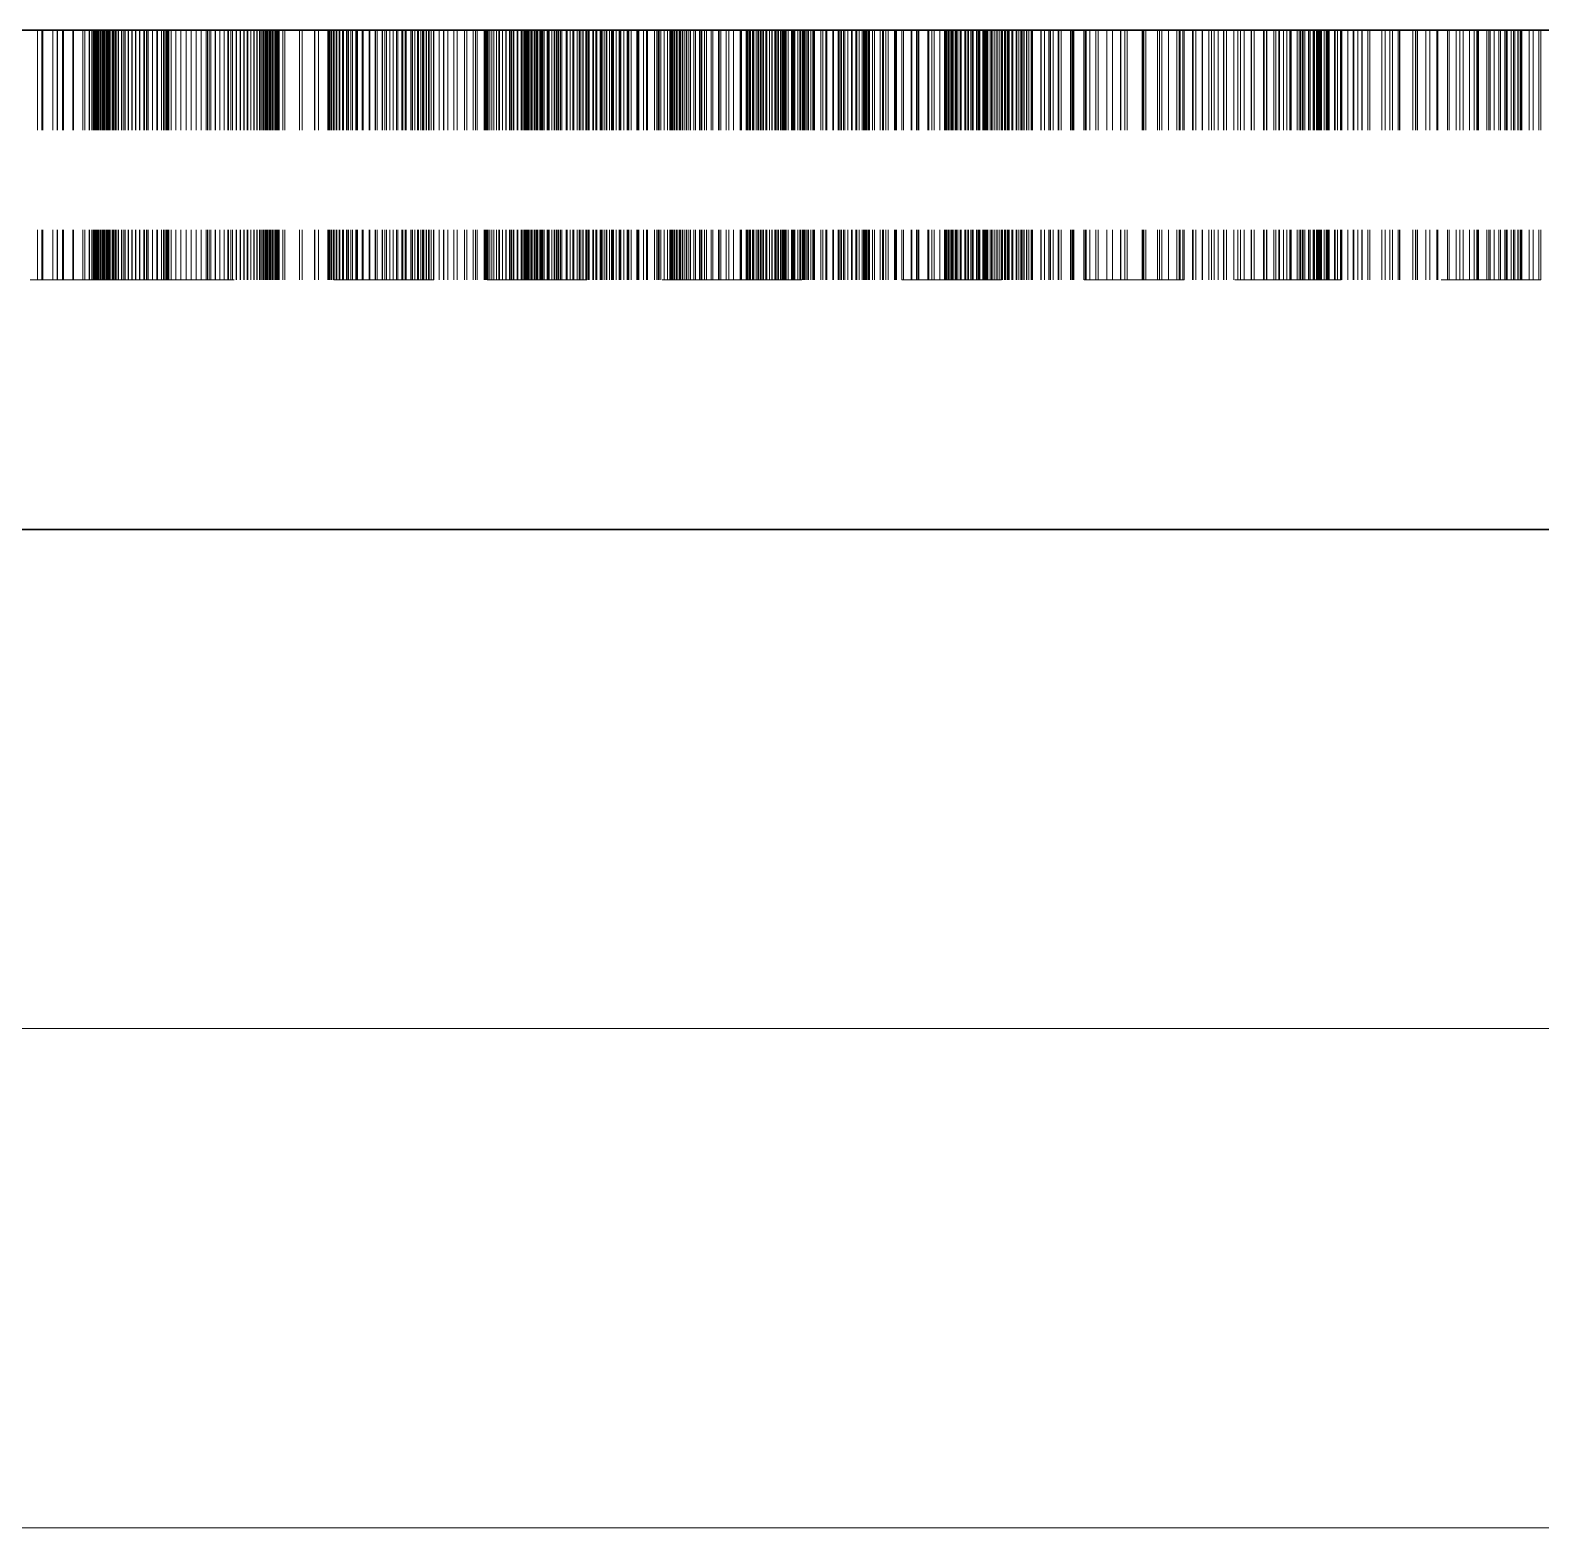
# Model space of a CAD drawing. Extents: x 23 to 587, y 4 to 413.
# Drawn here: x 112.778 to 114.291, y 247.85 to 249.35 of the extents above; entities that cross this region are included whole.
import ezdxf

# ---------------------------------------------------------------- set-up
doc = ezdxf.new("R2010")
doc.units = 0
doc.linetypes.add('DASHED', pattern=[15, 12, -3])
doc.layers.get('0').update_dxf_attribs({"lineweight": 13})

# ---------------------------------------------------------------- blocks, each defined once
blk = doc.blocks.new('BLOCK6915')
at = {"color": 7, "lineweight": 35}
for p, q in [((63, 70.5), (17, 70.5)), ((68, 69.5), (-68, 69.5)), ((63, 69.5), (17, 69.5))]:
    blk.add_line(p, q, dxfattribs=at)
at = {"color": 7, "linetype": 'DASHED', "lineweight": 13, "ltscale": 0.0125}
for p, q in [((46.2213, 70.5), (46.2213, 70)), ((46.2301, 70.5), (46.2301, 70)), ((46.2315, 70.5), (46.2315, 70)), ((46.2321, 70.5), (46.2321, 70)), ((46.2522, 70.5), (46.2522, 70)), ((46.2608, 70.5), (46.2608, 70)), ((46.2613, 70.5), (46.2613, 70)), ((46.2713, 70.5), (46.2713, 70)), ((46.2733, 70.5), (46.2733, 70)), ((46.292, 70.5), (46.292, 70)), ((46.2924, 70.5), (46.2924, 70)), ((46.2934, 70.5), (46.2934, 70)), ((46.3125, 70.5), (46.3125, 70)), ((46.3161, 70.5), (46.3161, 70)), ((46.3251, 70.5), (46.3251, 70)), ((46.3254, 70.5), (46.3254, 70)), ((46.3307, 70.5), (46.3307, 70)), ((46.3331, 70.5), (46.3331, 70)), ((46.3333, 70.5), (46.3333, 70)), ((46.3334, 70.5), (46.3334, 70)), ((46.3341, 70.5), (46.3341, 70)), ((46.3343, 70.5), (46.3343, 70)), ((46.3355, 70.5), (46.3355, 70)), ((46.3357, 70.5), (46.3357, 70)), ((46.3373, 70.5), (46.3373, 70)), ((46.3378, 70.5), (46.3378, 70)), ((46.3397, 70.5), (46.3397, 70)), ((46.3405, 70.5), (46.3405, 70)), ((46.3426, 70.5), (46.3426, 70)), ((46.3438, 70.5), (46.3438, 70)), ((46.3461, 70.5), (46.3461, 70)), ((46.3476, 70.5), (46.3476, 70)), ((46.3478, 70.5), (46.3478, 70)), ((46.3501, 70.5), (46.3501, 70)), ((46.3521, 70.5), (46.3521, 70)), ((46.3546, 70.5), (46.3546, 70)), ((46.3556, 70.5), (46.3556, 70)), ((46.3571, 70.5), (46.3571, 70)), ((46.3597, 70.5), (46.3597, 70)), ((46.3602, 70.5), (46.3602, 70)), ((46.3603, 70.5), (46.3603, 70)), ((46.3627, 70.5), (46.3627, 70)), ((46.3639, 70.5), (46.3639, 70)), ((46.3651, 70.5), (46.3651, 70)), ((46.3674, 70.5), (46.3674, 70)), ((46.3709, 70.5), (46.3709, 70)), ((46.3716, 70.5), (46.3716, 70)), ((46.3725, 70.5), (46.3725, 70)), ((46.3742, 70.5), (46.3742, 70)), ((46.3769, 70.5), (46.3769, 70)), ((46.3779, 70.5), (46.3779, 70)), ((46.3791, 70.5), (46.3791, 70)), ((46.3832, 70.5), (46.3832, 70)), ((46.3837, 70.5), (46.3837, 70)), ((46.3897, 70.5), (46.3897, 70)), ((46.3898, 70.5), (46.3898, 70)), ((46.3899, 70.5), (46.3899, 70)), ((46.3932, 70.5), (46.3932, 70)), ((46.3964, 70.5), (46.3964, 70)), ((46.3966, 70.5), (46.3966, 70)), ((46.3971, 70.5), (46.3971, 70)), ((46.3972, 70.5), (46.3972, 70)), ((46.4033, 70.5), (46.4033, 70)), ((46.4037, 70.5), (46.4037, 70)), ((46.4105, 70.5), (46.4105, 70)), ((46.4106, 70.5), (46.4106, 70)), ((46.4111, 70.5), (46.4111, 70)), ((46.4182, 70.5), (46.4182, 70)), ((46.4187, 70.5), (46.4187, 70)), ((46.4188, 70.5), (46.4188, 70)), ((46.4261, 70.5), (46.4261, 70)), ((46.4262, 70.5), (46.4262, 70)), ((46.4267, 70.5), (46.4267, 70)), ((46.4345, 70.5), (46.4345, 70)), ((46.4349, 70.5), (46.4349, 70)), ((46.4359, 70.5), (46.4359, 70)), ((46.436, 70.5), (46.436, 70)), ((46.4398, 70.5), (46.4398, 70)), ((46.4425, 70.5), (46.4425, 70)), ((46.443, 70.5), (46.443, 70)), ((46.4433, 70.5), (46.4433, 70)), ((46.4517, 70.5), (46.4517, 70)), ((46.4518, 70.5), (46.4518, 70)), ((46.452, 70.5), (46.452, 70)), ((46.4607, 70.5), (46.4607, 70)), ((46.4609, 70.5), (46.4609, 70)), ((46.4609, 70.5), (46.4609, 70)), ((46.4617, 70.5), (46.4617, 70)), ((46.4699, 70.5), (46.4699, 70)), ((46.47, 70.5), (46.47, 70)), ((46.47, 70.5), (46.47, 70)), ((46.4741, 70.5), (46.4741, 70)), ((46.4764, 70.5), (46.4764, 70)), ((46.4767, 70.5), (46.4767, 70)), ((46.4767, 70.5), (46.4767, 70)), ((46.4793, 70.5), (46.4793, 70)), ((46.4794, 70.5), (46.4794, 70)), ((46.4809, 70.5), (46.4809, 70)), ((46.482, 70.5), (46.482, 70)), ((46.4837, 70.5), (46.4837, 70)), ((46.4846, 70.5), (46.4846, 70)), ((46.489, 70.5), (46.489, 70)), ((46.489, 70.5), (46.489, 70)), ((46.4989, 70.5), (46.4989, 70)), ((46.4989, 70.5), (46.4989, 70)), ((46.509, 70.5), (46.509, 70)), ((46.509, 70.5), (46.509, 70)), ((46.5193, 70.5), (46.5193, 70)), ((46.5193, 70.5), (46.5193, 70)), ((46.5193, 70.5), (46.5193, 70)), ((46.5193, 70.5), (46.5193, 70)), ((46.5296, 70.5), (46.5296, 70)), ((46.5296, 70.5), (46.5296, 70)), ((46.5397, 70.5), (46.5397, 70)), ((46.5397, 70.5), (46.5397, 70)), ((46.5495, 70.5), (46.5495, 70)), ((46.5496, 70.5), (46.5496, 70)), ((46.5592, 70.5), (46.5592, 70)), ((46.5592, 70.5), (46.5592, 70)), ((46.5619, 70.5), (46.5619, 70)), ((46.5622, 70.5), (46.5622, 70)), ((46.5652, 70.5), (46.5652, 70)), ((46.5685, 70.5), (46.5685, 70)), ((46.5687, 70.5), (46.5687, 70)), ((46.5777, 70.5), (46.5777, 70)), ((46.5779, 70.5), (46.5779, 70)), ((46.5866, 70.5), (46.5866, 70)), ((46.5868, 70.5), (46.5868, 70)), ((46.5953, 70.5), (46.5953, 70)), ((46.5956, 70.5), (46.5956, 70)), ((46.6026, 70.5), (46.6026, 70)), ((46.6035, 70.5), (46.6035, 70)), ((46.6037, 70.5), (46.6037, 70)), ((46.6041, 70.5), (46.6041, 70)), ((46.6088, 70.5), (46.6088, 70)), ((46.6119, 70.5), (46.6119, 70)), ((46.6124, 70.5), (46.6124, 70)), ((46.6198, 70.5), (46.6198, 70)), ((46.6204, 70.5), (46.6204, 70)), ((46.6275, 70.5), (46.6275, 70)), ((46.628, 70.5), (46.628, 70)), ((46.6349, 70.5), (46.6349, 70)), ((46.6353, 70.5), (46.6353, 70)), ((46.6414, 70.5), (46.6414, 70)), ((46.642, 70.5), (46.642, 70)), ((46.6422, 70.5), (46.6422, 70)), ((46.643, 70.5), (46.643, 70)), ((46.6487, 70.5), (46.6487, 70)), ((46.6489, 70.5), (46.6489, 70)), ((46.6549, 70.5), (46.6549, 70)), ((46.6554, 70.5), (46.6554, 70)), ((46.6607, 70.5), (46.6607, 70)), ((46.6617, 70.5), (46.6617, 70)), ((46.6661, 70.5), (46.6661, 70)), ((46.6677, 70.5), (46.6677, 70)), ((46.6712, 70.5), (46.6712, 70)), ((46.6734, 70.5), (46.6734, 70)), ((46.6758, 70.5), (46.6758, 70)), ((46.6783, 70.5), (46.6783, 70)), ((46.6789, 70.5), (46.6789, 70)), ((46.6809, 70.5), (46.6809, 70)), ((46.6815, 70.5), (46.6815, 70)), ((46.684, 70.5), (46.684, 70)), ((46.6865, 70.5), (46.6865, 70)), ((46.6885, 70.5), (46.6885, 70)), ((46.691, 70.5), (46.691, 70)), ((46.6925, 70.5), (46.6925, 70)), ((46.6948, 70.5), (46.6948, 70)), ((46.6959, 70.5), (46.6959, 70)), ((46.6981, 70.5), (46.6981, 70)), ((46.6989, 70.5), (46.6989, 70)), ((46.7, 70.5), (46.7, 70)), ((46.7008, 70.5), (46.7008, 70)), ((46.7013, 70.5), (46.7013, 70)), ((46.7028, 70.5), (46.7028, 70)), ((46.7031, 70.5), (46.7031, 70)), ((46.7043, 70.5), (46.7043, 70)), ((46.7044, 70.5), (46.7044, 70)), ((46.7052, 70.5), (46.7052, 70)), ((46.7052, 70.5), (46.7052, 70)), ((46.7055, 70.5), (46.7055, 70)), ((46.7132, 70.5), (46.7132, 70)), ((46.717, 70.5), (46.717, 70)), ((46.7462, 70.5), (46.7462, 70)), ((46.7515, 70.5), (46.7515, 70)), ((46.7767, 70.5), (46.7767, 70)), ((46.7773, 70.5), (46.7773, 70)), ((46.7842, 70.5), (46.7842, 70)), ((46.8033, 70.5), (46.8033, 70)), ((46.8038, 70.5), (46.8038, 70)), ((46.8038, 70.5), (46.8038, 70)), ((46.8052, 70.5), (46.8052, 70)), ((46.8053, 70.5), (46.8053, 70)), ((46.8064, 70.5), (46.8064, 70)), ((46.8075, 70.5), (46.8075, 70)), ((46.8078, 70.5), (46.8078, 70)), ((46.8107, 70.5), (46.8107, 70)), ((46.8112, 70.5), (46.8112, 70)), ((46.8149, 70.5), (46.8149, 70)), ((46.8153, 70.5), (46.8153, 70)), ((46.8156, 70.5), (46.8156, 70)), ((46.8199, 70.5), (46.8199, 70)), ((46.821, 70.5), (46.821, 70)), ((46.8259, 70.5), (46.8259, 70)), ((46.8274, 70.5), (46.8274, 70)), ((46.8328, 70.5), (46.8328, 70)), ((46.8337, 70.5), (46.8337, 70)), ((46.8348, 70.5), (46.8348, 70)), ((46.8406, 70.5), (46.8406, 70)), ((46.8431, 70.5), (46.8431, 70)), ((46.8446, 70.5), (46.8446, 70)), ((46.8494, 70.5), (46.8494, 70)), ((46.8525, 70.5), (46.8525, 70)), ((46.859, 70.5), (46.859, 70)), ((46.8611, 70.5), (46.8611, 70)), ((46.8627, 70.5), (46.8627, 70)), ((46.8723, 70.5), (46.8723, 70)), ((46.8738, 70.5), (46.8738, 70)), ((46.8739, 70.5), (46.8739, 70)), ((46.886, 70.5), (46.886, 70)), ((46.887, 70.5), (46.887, 70)), ((46.8875, 70.5), (46.8875, 70)), ((46.8978, 70.5), (46.8978, 70)), ((46.8989, 70.5), (46.8989, 70)), ((46.9021, 70.5), (46.9021, 70)), ((46.912, 70.5), (46.912, 70)), ((46.9128, 70.5), (46.9128, 70)), ((46.9177, 70.5), (46.9177, 70)), ((46.9205, 70.5), (46.9205, 70)), ((46.9276, 70.5), (46.9276, 70)), ((46.9341, 70.5), (46.9341, 70)), ((46.9342, 70.5), (46.9342, 70)), ((46.9407, 70.5), (46.9407, 70)), ((46.9433, 70.5), (46.9433, 70)), ((46.9517, 70.5), (46.9517, 70)), ((46.9533, 70.5), (46.9533, 70)), ((46.9581, 70.5), (46.9581, 70)), ((46.9599, 70.5), (46.9599, 70)), ((46.9695, 70.5), (46.9695, 70)), ((46.9702, 70.5), (46.9702, 70)), ((46.9728, 70.5), (46.9728, 70)), ((46.9773, 70.5), (46.9773, 70)), ((46.9828, 70.5), (46.9828, 70)), ((46.9849, 70.5), (46.9849, 70)), ((46.9896, 70.5), (46.9896, 70)), ((46.9931, 70.5), (46.9931, 70)), ((46.9943, 70.5), (46.9943, 70)), ((46.9957, 70.5), (46.9957, 70)), ((47.0004, 70.5), (47.0004, 70)), ((47.001, 70.5), (47.001, 70)), ((47.0049, 70.5), (47.0049, 70)), ((47.005, 70.5), (47.005, 70)), ((47.0063, 70.5), (47.0063, 70)), ((47.01, 70.5), (47.01, 70)), ((47.0149, 70.5), (47.0149, 70)), ((47.0153, 70.5), (47.0153, 70)), ((47.0263, 70.5), (47.0263, 70)), ((47.0349, 70.5), (47.0349, 70)), ((47.0359, 70.5), (47.0359, 70)), ((47.0438, 70.5), (47.0438, 70)), ((47.0556, 70.5), (47.0556, 70)), ((47.0623, 70.5), (47.0623, 70)), ((47.0771, 70.5), (47.0771, 70)), ((47.0819, 70.5), (47.0819, 70)), ((47.0944, 70.5), (47.0944, 70)), ((47.0993, 70.5), (47.0993, 70)), ((47.1026, 70.5), (47.1026, 70)), ((47.1164, 70.5), (47.1164, 70)), ((47.1167, 70.5), (47.1167, 70)), ((47.1167, 70.5), (47.1167, 70)), ((47.1177, 70.5), (47.1177, 70)), ((47.1177, 70.5), (47.1177, 70)), ((47.1192, 70.5), (47.1192, 70)), ((47.1192, 70.5), (47.1192, 70)), ((47.1214, 70.5), (47.1214, 70)), ((47.1214, 70.5), (47.1214, 70)), ((47.1223, 70.5), (47.1223, 70)), ((47.1241, 70.5), (47.1241, 70)), ((47.1241, 70.5), (47.1241, 70)), ((47.1245, 70.5), (47.1245, 70)), ((47.1275, 70.5), (47.1275, 70)), ((47.1275, 70.5), (47.1275, 70)), ((47.1315, 70.5), (47.1315, 70)), ((47.1315, 70.5), (47.1315, 70)), ((47.1361, 70.5), (47.1361, 70)), ((47.1361, 70.5), (47.1361, 70)), ((47.1413, 70.5), (47.1413, 70)), ((47.1413, 70.5), (47.1413, 70)), ((47.146, 70.5), (47.146, 70)), ((47.1471, 70.5), (47.1471, 70)), ((47.1471, 70.5), (47.1471, 70)), ((47.1474, 70.5), (47.1474, 70)), ((47.1535, 70.5), (47.1535, 70)), ((47.1535, 70.5), (47.1535, 70)), ((47.1601, 70.5), (47.1601, 70)), ((47.1604, 70.5), (47.1604, 70)), ((47.1672, 70.5), (47.1672, 70)), ((47.1678, 70.5), (47.1678, 70)), ((47.1705, 70.5), (47.1705, 70)), ((47.1714, 70.5), (47.1714, 70)), ((47.1746, 70.5), (47.1746, 70)), ((47.1756, 70.5), (47.1756, 70)), ((47.1823, 70.5), (47.1823, 70)), ((47.184, 70.5), (47.184, 70)), ((47.1904, 70.5), (47.1904, 70)), ((47.1928, 70.5), (47.1928, 70)), ((47.1958, 70.5), (47.1958, 70)), ((47.1966, 70.5), (47.1966, 70)), ((47.1989, 70.5), (47.1989, 70)), ((47.1997, 70.5), (47.1997, 70)), ((47.1997, 70.5), (47.1997, 70)), ((47.2001, 70.5), (47.2001, 70)), ((47.201, 70.5), (47.201, 70)), ((47.2012, 70.5), (47.2012, 70)), ((47.2021, 70.5), (47.2021, 70)), ((47.203, 70.5), (47.203, 70)), ((47.2048, 70.5), (47.2048, 70)), ((47.2055, 70.5), (47.2055, 70)), ((47.2077, 70.5), (47.2077, 70)), ((47.2088, 70.5), (47.2088, 70)), ((47.2111, 70.5), (47.2111, 70)), ((47.212, 70.5), (47.212, 70)), ((47.2128, 70.5), (47.2128, 70)), ((47.2169, 70.5), (47.2169, 70)), ((47.2175, 70.5), (47.2175, 70)), ((47.22, 70.5), (47.22, 70)), ((47.2218, 70.5), (47.2218, 70)), ((47.2223, 70.5), (47.2223, 70)), ((47.2229, 70.5), (47.2229, 70)), ((47.223, 70.5), (47.223, 70)), ((47.2264, 70.5), (47.2264, 70)), ((47.2291, 70.5), (47.2291, 70)), ((47.2314, 70.5), (47.2314, 70)), ((47.2331, 70.5), (47.2331, 70)), ((47.236, 70.5), (47.236, 70)), ((47.2364, 70.5), (47.2364, 70)), ((47.2424, 70.5), (47.2424, 70)), ((47.2436, 70.5), (47.2436, 70)), ((47.2437, 70.5), (47.2437, 70)), ((47.2444, 70.5), (47.2444, 70)), ((47.2454, 70.5), (47.2454, 70)), ((47.2469, 70.5), (47.2469, 70)), ((47.2523, 70.5), (47.2523, 70)), ((47.2564, 70.5), (47.2564, 70)), ((47.2579, 70.5), (47.2579, 70)), ((47.2617, 70.5), (47.2617, 70)), ((47.2619, 70.5), (47.2619, 70)), ((47.2647, 70.5), (47.2647, 70)), ((47.2657, 70.5), (47.2657, 70)), ((47.2689, 70.5), (47.2689, 70)), ((47.2693, 70.5), (47.2693, 70)), ((47.2719, 70.5), (47.2719, 70)), ((47.2809, 70.5), (47.2809, 70)), ((47.2813, 70.5), (47.2813, 70)), ((47.282, 70.5), (47.282, 70)), ((47.283, 70.5), (47.283, 70)), ((47.2888, 70.5), (47.2888, 70)), ((47.2891, 70.5), (47.2891, 70)), ((47.2938, 70.5), (47.2938, 70)), ((47.2949, 70.5), (47.2949, 70)), ((47.2958, 70.5), (47.2958, 70)), ((47.3025, 70.5), (47.3025, 70)), ((47.3068, 70.5), (47.3068, 70)), ((47.3077, 70.5), (47.3077, 70)), ((47.3101, 70.5), (47.3101, 70)), ((47.3139, 70.5), (47.3139, 70)), ((47.3147, 70.5), (47.3147, 70)), ((47.3202, 70.5), (47.3202, 70)), ((47.3213, 70.5), (47.3213, 70)), ((47.3223, 70.5), (47.3223, 70)), ((47.325, 70.5), (47.325, 70)), ((47.3266, 70.5), (47.3266, 70)), ((47.3342, 70.5), (47.3342, 70)), ((47.3358, 70.5), (47.3358, 70)), ((47.34, 70.5), (47.34, 70)), ((47.3405, 70.5), (47.3405, 70)), ((47.3423, 70.5), (47.3423, 70)), ((47.3487, 70.5), (47.3487, 70)), ((47.3511, 70.5), (47.3511, 70)), ((47.3529, 70.5), (47.3529, 70)), ((47.3566, 70.5), (47.3566, 70)), ((47.3607, 70.5), (47.3607, 70)), ((47.3624, 70.5), (47.3624, 70)), ((47.3675, 70.5), (47.3675, 70)), ((47.3718, 70.5), (47.3718, 70)), ((47.3733, 70.5), (47.3733, 70)), ((47.374, 70.5), (47.374, 70)), ((47.3754, 70.5), (47.3754, 70)), ((47.3812, 70.5), (47.3812, 70)), ((47.3872, 70.5), (47.3872, 70)), ((47.3888, 70.5), (47.3888, 70)), ((47.39, 70.5), (47.39, 70)), ((47.3963, 70.5), (47.3963, 70)), ((47.403, 70.5), (47.403, 70)), ((47.4035, 70.5), (47.4035, 70)), ((47.405, 70.5), (47.405, 70)), ((47.4063, 70.5), (47.4063, 70)), ((47.4113, 70.5), (47.4113, 70)), ((47.4223, 70.5), (47.4223, 70)), ((47.4226, 70.5), (47.4226, 70)), ((47.4243, 70.5), (47.4243, 70)), ((47.4265, 70.5), (47.4265, 70)), ((47.436, 70.5), (47.436, 70)), ((47.4417, 70.5), (47.4417, 70)), ((47.4433, 70.5), (47.4433, 70)), ((47.4435, 70.5), (47.4435, 70)), ((47.444, 70.5), (47.444, 70)), ((47.458, 70.5), (47.458, 70)), ((47.4621, 70.5), (47.4621, 70)), ((47.4653, 70.5), (47.4653, 70)), ((47.4671, 70.5), (47.4671, 70)), ((47.4707, 70.5), (47.4707, 70)), ((47.4773, 70.5), (47.4773, 70)), ((47.4839, 70.5), (47.4839, 70)), ((47.4883, 70.5), (47.4883, 70)), ((47.4883, 70.5), (47.4883, 70)), ((47.4888, 70.5), (47.4888, 70)), ((47.4888, 70.5), (47.4888, 70)), ((47.4903, 70.5), (47.4903, 70)), ((47.4906, 70.5), (47.4906, 70)), ((47.4909, 70.5), (47.4909, 70)), ((47.4929, 70.5), (47.4929, 70)), ((47.4932, 70.5), (47.4932, 70)), ((47.4936, 70.5), (47.4936, 70)), ((47.4965, 70.5), (47.4965, 70)), ((47.4978, 70.5), (47.4978, 70)), ((47.5012, 70.5), (47.5012, 70)), ((47.5031, 70.5), (47.5031, 70)), ((47.5069, 70.5), (47.5069, 70)), ((47.5072, 70.5), (47.5072, 70)), ((47.5093, 70.5), (47.5093, 70)), ((47.5096, 70.5), (47.5096, 70)), ((47.5131, 70.5), (47.5131, 70)), ((47.5136, 70.5), (47.5136, 70)), ((47.5173, 70.5), (47.5173, 70)), ((47.5213, 70.5), (47.5213, 70)), ((47.5217, 70.5), (47.5217, 70)), ((47.5228, 70.5), (47.5228, 70)), ((47.5262, 70.5), (47.5262, 70)), ((47.5301, 70.5), (47.5301, 70)), ((47.5363, 70.5), (47.5363, 70)), ((47.5399, 70.5), (47.5399, 70)), ((47.5476, 70.5), (47.5476, 70)), ((47.5507, 70.5), (47.5507, 70)), ((47.5508, 70.5), (47.5508, 70)), ((47.5527, 70.5), (47.5527, 70)), ((47.5579, 70.5), (47.5579, 70)), ((47.5622, 70.5), (47.5622, 70)), ((47.5712, 70.5), (47.5712, 70)), ((47.5745, 70.5), (47.5745, 70)), ((47.5861, 70.5), (47.5861, 70)), ((47.5875, 70.5), (47.5875, 70)), ((47.5876, 70.5), (47.5876, 70)), ((47.5905, 70.5), (47.5905, 70)), ((47.6014, 70.5), (47.6014, 70)), ((47.6069, 70.5), (47.6069, 70)), ((47.6161, 70.5), (47.6161, 70)), ((47.6292, 70.5), (47.6292, 70)), ((47.6316, 70.5), (47.6316, 70)), ((47.632, 70.5), (47.632, 70)), ((47.6416, 70.5), (47.6416, 70)), ((47.6424, 70.5), (47.6424, 70)), ((47.6426, 70.5), (47.6426, 70)), ((47.6448, 70.5), (47.6448, 70)), ((47.6455, 70.5), (47.6455, 70)), ((47.6478, 70.5), (47.6478, 70)), ((47.6488, 70.5), (47.6488, 70)), ((47.6502, 70.5), (47.6502, 70)), ((47.6544, 70.5), (47.6544, 70)), ((47.6545, 70.5), (47.6545, 70)), ((47.6569, 70.5), (47.6569, 70)), ((47.6616, 70.5), (47.6616, 70)), ((47.6648, 70.5), (47.6648, 70)), ((47.6655, 70.5), (47.6655, 70)), ((47.6668, 70.5), (47.6668, 70)), ((47.6704, 70.5), (47.6704, 70)), ((47.6729, 70.5), (47.6729, 70)), ((47.6755, 70.5), (47.6755, 70)), ((47.676, 70.5), (47.676, 70)), ((47.6807, 70.5), (47.6807, 70)), ((47.681, 70.5), (47.681, 70)), ((47.6827, 70.5), (47.6827, 70)), ((47.6829, 70.5), (47.6829, 70)), ((47.6884, 70.5), (47.6884, 70)), ((47.6927, 70.5), (47.6927, 70)), ((47.6933, 70.5), (47.6933, 70)), ((47.6989, 70.5), (47.6989, 70)), ((47.7003, 70.5), (47.7003, 70)), ((47.7027, 70.5), (47.7027, 70)), ((47.7028, 70.5), (47.7028, 70)), ((47.7036, 70.5), (47.7036, 70)), ((47.7063, 70.5), (47.7063, 70)), ((47.71, 70.5), (47.71, 70)), ((47.7118, 70.5), (47.7118, 70)), ((47.7143, 70.5), (47.7143, 70)), ((47.7153, 70.5), (47.7153, 70)), ((47.7172, 70.5), (47.7172, 70)), ((47.7189, 70.5), (47.7189, 70)), ((47.719, 70.5), (47.719, 70)), ((47.7209, 70.5), (47.7209, 70)), ((47.7214, 70.5), (47.7214, 70)), ((47.7258, 70.5), (47.7258, 70)), ((47.7324, 70.5), (47.7324, 70)), ((47.7334, 70.5), (47.7334, 70)), ((47.7355, 70.5), (47.7355, 70)), ((47.7371, 70.5), (47.7371, 70)), ((47.738, 70.5), (47.738, 70)), ((47.7387, 70.5), (47.7387, 70)), ((47.7447, 70.5), (47.7447, 70)), ((47.7488, 70.5), (47.7488, 70)), ((47.7504, 70.5), (47.7504, 70)), ((47.7537, 70.5), (47.7537, 70)), ((47.7538, 70.5), (47.7538, 70)), ((47.7558, 70.5), (47.7558, 70)), ((47.7559, 70.5), (47.7559, 70)), ((47.757, 70.5), (47.757, 70)), ((47.758, 70.5), (47.758, 70)), ((47.7611, 70.5), (47.7611, 70)), ((47.7635, 70.5), (47.7635, 70)), ((47.766, 70.5), (47.766, 70)), ((47.7707, 70.5), (47.7707, 70)), ((47.7749, 70.5), (47.7749, 70)), ((47.7755, 70.5), (47.7755, 70)), ((47.7775, 70.5), (47.7775, 70)), ((47.7785, 70.5), (47.7785, 70)), ((47.7907, 70.5), (47.7907, 70)), ((47.791, 70.5), (47.791, 70)), ((47.7951, 70.5), (47.7951, 70)), ((47.8009, 70.5), (47.8009, 70)), ((47.8016, 70.5), (47.8016, 70)), ((47.8031, 70.5), (47.8031, 70)), ((47.8149, 70.5), (47.8149, 70)), ((47.8166, 70.5), (47.8166, 70)), ((47.8259, 70.5), (47.8259, 70)), ((47.8262, 70.5), (47.8262, 70)), ((47.8268, 70.5), (47.8268, 70)), ((47.8299, 70.5), (47.8299, 70)), ((47.8327, 70.5), (47.8327, 70)), ((47.8361, 70.5), (47.8361, 70)), ((47.8393, 70.5), (47.8393, 70)), ((47.8454, 70.5), (47.8454, 70)), ((47.8524, 70.5), (47.8524, 70)), ((47.8538, 70.5), (47.8538, 70)), ((47.8612, 70.5), (47.8612, 70)), ((47.8613, 70.5), (47.8613, 70)), ((47.8625, 70.5), (47.8625, 70)), ((47.8633, 70.5), (47.8633, 70)), ((47.8679, 70.5), (47.8679, 70)), ((47.8735, 70.5), (47.8735, 70)), ((47.8762, 70.5), (47.8762, 70)), ((47.8783, 70.5), (47.8783, 70)), ((47.8802, 70.5), (47.8802, 70)), ((47.8822, 70.5), (47.8822, 70)), ((47.8852, 70.5), (47.8852, 70)), ((47.8873, 70.5), (47.8873, 70)), ((47.8884, 70.5), (47.8884, 70)), ((47.8943, 70.5), (47.8943, 70)), ((47.8988, 70.5), (47.8988, 70)), ((47.9096, 70.5), (47.9096, 70)), ((47.9148, 70.5), (47.9148, 70)), ((47.9165, 70.5), (47.9165, 70)), ((47.9212, 70.5), (47.9212, 70)), ((47.926, 70.5), (47.926, 70)), ((47.9387, 70.5), (47.9387, 70)), ((47.9406, 70.5), (47.9406, 70)), ((47.9425, 70.5), (47.9425, 70)), ((47.9536, 70.5), (47.9536, 70)), ((47.9564, 70.5), (47.9564, 70)), ((47.9722, 70.5), (47.9722, 70)), ((47.9731, 70.5), (47.9731, 70)), ((47.9824, 70.5), (47.9824, 70)), ((47.9855, 70.5), (47.9855, 70)), ((47.9876, 70.5), (47.9876, 70)), ((48.0051, 70.5), (48.0051, 70)), ((48.0073, 70.5), (48.0073, 70)), ((48.0132, 70.5), (48.0132, 70)), ((48.0183, 70.5), (48.0183, 70)), ((48.0297, 70.5), (48.0297, 70)), ((48.0391, 70.5), (48.0391, 70)), ((48.041, 70.5), (48.041, 70)), ((48.043, 70.5), (48.043, 70)), ((48.0455, 70.5), (48.0455, 70)), ((48.0459, 70.5), (48.0459, 70)), ((48.0459, 70.5), (48.0459, 70)), ((48.0464, 70.5), (48.0464, 70)), ((48.0471, 70.5), (48.0471, 70)), ((48.0492, 70.5), (48.0492, 70)), ((48.0494, 70.5), (48.0494, 70)), ((48.0521, 70.5), (48.0521, 70)), ((48.0544, 70.5), (48.0544, 70)), ((48.0559, 70.5), (48.0559, 70)), ((48.0604, 70.5), (48.0604, 70)), ((48.0608, 70.5), (48.0608, 70)), ((48.0613, 70.5), (48.0613, 70)), ((48.0628, 70.5), (48.0628, 70)), ((48.0658, 70.5), (48.0658, 70)), ((48.0702, 70.5), (48.0702, 70)), ((48.0702, 70.5), (48.0702, 70)), ((48.0721, 70.5), (48.0721, 70)), ((48.0792, 70.5), (48.0792, 70)), ((48.08, 70.5), (48.08, 70)), ((48.0805, 70.5), (48.0805, 70)), ((48.0808, 70.5), (48.0808, 70)), ((48.0811, 70.5), (48.0811, 70)), ((48.0843, 70.5), (48.0843, 70)), ((48.0871, 70.5), (48.0871, 70)), ((48.0914, 70.5), (48.0914, 70)), ((48.0939, 70.5), (48.0939, 70)), ((48.096, 70.5), (48.096, 70)), ((48.1028, 70.5), (48.1028, 70)), ((48.1037, 70.5), (48.1037, 70)), ((48.1062, 70.5), (48.1062, 70)), ((48.1085, 70.5), (48.1085, 70)), ((48.1088, 70.5), (48.1088, 70)), ((48.1093, 70.5), (48.1093, 70)), ((48.1155, 70.5), (48.1155, 70)), ((48.1176, 70.5), (48.1176, 70)), ((48.1198, 70.5), (48.1198, 70)), ((48.1208, 70.5), (48.1208, 70)), ((48.122, 70.5), (48.122, 70)), ((48.1236, 70.5), (48.1236, 70)), ((48.125, 70.5), (48.125, 70)), ((48.1256, 70.5), (48.1256, 70)), ((48.1303, 70.5), (48.1303, 70)), ((48.133, 70.5), (48.133, 70)), ((48.1357, 70.5), (48.1357, 70)), ((48.1358, 70.5), (48.1358, 70)), ((48.1395, 70.5), (48.1395, 70)), ((48.1435, 70.5), (48.1435, 70)), ((48.1442, 70.5), (48.1442, 70)), ((48.1444, 70.5), (48.1444, 70)), ((48.1486, 70.5), (48.1486, 70)), ((48.1526, 70.5), (48.1526, 70)), ((48.1531, 70.5), (48.1531, 70)), ((48.1552, 70.5), (48.1552, 70)), ((48.1592, 70.5), (48.1592, 70)), ((48.1593, 70.5), (48.1593, 70)), ((48.1607, 70.5), (48.1607, 70)), ((48.1643, 70.5), (48.1643, 70)), ((48.1651, 70.5), (48.1651, 70)), ((48.1671, 70.5), (48.1671, 70)), ((48.1676, 70.5), (48.1676, 70)), ((48.1681, 70.5), (48.1681, 70)), ((48.1738, 70.5), (48.1738, 70)), ((48.1748, 70.5), (48.1748, 70)), ((48.1757, 70.5), (48.1757, 70)), ((48.1822, 70.5), (48.1822, 70)), ((48.184, 70.5), (48.184, 70)), ((48.1878, 70.5), (48.1878, 70)), ((48.1918, 70.5), (48.1918, 70)), ((48.1934, 70.5), (48.1934, 70)), ((48.1942, 70.5), (48.1942, 70)), ((48.1975, 70.5), (48.1975, 70)), ((48.1984, 70.5), (48.1984, 70)), ((48.2034, 70.5), (48.2034, 70)), ((48.2036, 70.5), (48.2036, 70)), ((48.2076, 70.5), (48.2076, 70)), ((48.2122, 70.5), (48.2122, 70)), ((48.2124, 70.5), (48.2124, 70)), ((48.2139, 70.5), (48.2139, 70)), ((48.2153, 70.5), (48.2153, 70)), ((48.2318, 70.5), (48.2318, 70)), ((48.2324, 70.5), (48.2324, 70)), ((48.2389, 70.5), (48.2389, 70)), ((48.2477, 70.5), (48.2477, 70)), ((48.2484, 70.5), (48.2484, 70)), ((48.2515, 70.5), (48.2515, 70)), ((48.2565, 70.5), (48.2565, 70)), ((48.2666, 70.5), (48.2666, 70)), ((48.2673, 70.5), (48.2673, 70)), ((48.268, 70.5), (48.268, 70)), ((48.2728, 70.5), (48.2728, 70)), ((48.2913, 70.5), (48.2913, 70)), ((48.2938, 70.5), (48.2938, 70)), ((48.2958, 70.5), (48.2958, 70)), ((48.2977, 70.5), (48.2977, 70)), ((48.3181, 70.5), (48.3181, 70)), ((48.3182, 70.5), (48.3182, 70)), ((48.3205, 70.5), (48.3205, 70)), ((48.3209, 70.5), (48.3209, 70)), ((48.3225, 70.5), (48.3225, 70)), ((48.33, 70.5), (48.33, 70)), ((48.3417, 70.5), (48.3417, 70)), ((48.347, 70.5), (48.347, 70)), ((48.3642, 70.5), (48.3642, 70)), ((48.3751, 70.5), (48.3751, 70)), ((48.3912, 70.5), (48.3912, 70)), ((48.3922, 70.5), (48.3922, 70)), ((48.4003, 70.5), (48.4003, 70)), ((48.4049, 70.5), (48.4049, 70)), ((48.4351, 70.5), (48.4351, 70)), ((48.4365, 70.5), (48.4365, 70)), ((48.4384, 70.5), (48.4384, 70)), ((48.4425, 70.5), (48.4425, 70)), ((48.4656, 70.5), (48.4656, 70)), ((48.4697, 70.5), (48.4697, 70)), ((48.4744, 70.5), (48.4744, 70)), ((48.4875, 70.5), (48.4875, 70)), ((48.5042, 70.5), (48.5042, 70)), ((48.509, 70.5), (48.509, 70)), ((48.5111, 70.5), (48.5111, 70)), ((48.5165, 70.5), (48.5165, 70)), ((48.5187, 70.5), (48.5187, 70)), ((48.5355, 70.5), (48.5355, 70)), ((48.5371, 70.5), (48.5371, 70)), ((48.5421, 70.5), (48.5421, 70)), ((48.5552, 70.5), (48.5552, 70)), ((48.5557, 70.5), (48.5557, 70)), ((48.5685, 70.5), (48.5685, 70)), ((48.5736, 70.5), (48.5736, 70)), ((48.5791, 70.5), (48.5791, 70)), ((48.5871, 70.5), (48.5871, 70)), ((48.5979, 70.5), (48.5979, 70)), ((48.5983, 70.5), (48.5983, 70)), ((48.6036, 70.5), (48.6036, 70)), ((48.6184, 70.5), (48.6184, 70)), ((48.6187, 70.5), (48.6187, 70)), ((48.6266, 70.5), (48.6266, 70)), ((48.6321, 70.5), (48.6321, 70)), ((48.6393, 70.5), (48.6393, 70)), ((48.6534, 70.5), (48.6534, 70)), ((48.6534, 70.5), (48.6534, 70)), ((48.6542, 70.5), (48.6542, 70)), ((48.6591, 70.5), (48.6591, 70)), ((48.6778, 70.5), (48.6778, 70)), ((48.6787, 70.5), (48.6787, 70)), ((48.6793, 70.5), (48.6793, 70)), ((48.6839, 70.5), (48.6839, 70)), ((48.6846, 70.5), (48.6846, 70)), ((48.6987, 70.5), (48.6987, 70)), ((48.7024, 70.5), (48.7024, 70)), ((48.7085, 70.5), (48.7085, 70)), ((48.7101, 70.5), (48.7101, 70)), ((48.7177, 70.5), (48.7177, 70)), ((48.718, 70.5), (48.718, 70)), ((48.7246, 70.5), (48.7246, 70)), ((48.731, 70.5), (48.731, 70)), ((48.7319, 70.5), (48.7319, 70)), ((48.7331, 70.5), (48.7331, 70)), ((48.7453, 70.5), (48.7453, 70)), ((48.7494, 70.5), (48.7494, 70)), ((48.752, 70.5), (48.752, 70)), ((48.7553, 70.5), (48.7553, 70)), ((48.7561, 70.5), (48.7561, 70)), ((48.7575, 70.5), (48.7575, 70)), ((48.7608, 70.5), (48.7608, 70)), ((48.7684, 70.5), (48.7684, 70)), ((48.771, 70.5), (48.771, 70)), ((48.7715, 70.5), (48.7715, 70)), ((48.7777, 70.5), (48.7777, 70)), ((48.778, 70.5), (48.778, 70)), ((48.78, 70.5), (48.78, 70)), ((48.7844, 70.5), (48.7844, 70)), ((48.7864, 70.5), (48.7864, 70)), ((48.7878, 70.5), (48.7878, 70)), ((48.7895, 70.5), (48.7895, 70)), ((48.7913, 70.5), (48.7913, 70)), ((48.7934, 70.5), (48.7934, 70)), ((48.7944, 70.5), (48.7944, 70)), ((48.7992, 70.5), (48.7992, 70)), ((48.7998, 70.5), (48.7998, 70)), ((48.8037, 70.5), (48.8037, 70)), ((48.804, 70.5), (48.804, 70)), ((48.8061, 70.5), (48.8061, 70)), ((48.8069, 70.5), (48.8069, 70)), ((48.807, 70.5), (48.807, 70)), ((48.8088, 70.5), (48.8088, 70)), ((48.8088, 70.5), (48.8088, 70)), ((48.8094, 70.5), (48.8094, 70)), ((48.8202, 70.5), (48.8202, 70)), ((48.8212, 70.5), (48.8212, 70)), ((48.826, 70.5), (48.826, 70)), ((48.8319, 70.5), (48.8319, 70)), ((48.8342, 70.5), (48.8342, 70)), ((48.8349, 70.5), (48.8349, 70)), ((48.8471, 70.5), (48.8471, 70)), ((48.8578, 70.5), (48.8578, 70)), ((48.8592, 70.5), (48.8592, 70)), ((48.8671, 70.5), (48.8671, 70)), ((48.8749, 70.5), (48.8749, 70)), ((48.8756, 70.5), (48.8756, 70)), ((48.8872, 70.5), (48.8872, 70)), ((48.8911, 70.5), (48.8911, 70)), ((48.9153, 70.5), (48.9153, 70)), ((48.9214, 70.5), (48.9214, 70)), ((48.9309, 70.5), (48.9309, 70)), ((48.9366, 70.5), (48.9366, 70)), ((48.948, 70.5), (48.948, 70)), ((48.9502, 70.5), (48.9502, 70)), ((48.9512, 70.5), (48.9512, 70)), ((48.9774, 70.5), (48.9774, 70)), ((48.9826, 70.5), (48.9826, 70)), ((48.9832, 70.5), (48.9832, 70)), ((48.9862, 70.5), (48.9862, 70)), ((49.0032, 70.5), (49.0032, 70)), ((49.0113, 70.5), (49.0113, 70)), ((49.025, 70.5), (49.025, 70)), ((49.0274, 70.5), (49.0274, 70)), ((49.0463, 70.5), (49.0463, 70)), ((49.0466, 70.5), (49.0466, 70)), ((49.05, 70.5), (49.05, 70)), ((49.064, 70.5), (49.064, 70)), ((49.0712, 70.5), (49.0712, 70)), ((49.0777, 70.5), (49.0777, 70)), ((49.0908, 70.5), (49.0908, 70)), ((49.0998, 70.5), (49.0998, 70)), ((49.1053, 70.5), (49.1053, 70)), ((49.1067, 70.5), (49.1067, 70)), ((49.1089, 70.5), (49.1089, 70)), ((49.1254, 70.5), (49.1254, 70)), ((49.1292, 70.5), (49.1292, 70)), ((49.1322, 70.5), (49.1322, 70)), ((49.1401, 70.5), (49.1401, 70)), ((49.1495, 70.5), (49.1495, 70)), ((49.1531, 70.5), (49.1531, 70)), ((49.1614, 70.5), (49.1614, 70)), ((49.1643, 70.5), (49.1643, 70)), ((49.1661, 70.5), (49.1661, 70)), ((49.1739, 70.5), (49.1739, 70)), ((49.1789, 70.5), (49.1789, 70)), ((49.1817, 70.5), (49.1817, 70)), ((49.1873, 70.5), (49.1873, 70)), ((49.1877, 70.5), (49.1877, 70)), ((49.1882, 70.5), (49.1882, 70)), ((49.1921, 70.5), (49.1921, 70)), ((49.1937, 70.5), (49.1937, 70)), ((49.1947, 70.5), (49.1947, 70)), ((49.1955, 70.5), (49.1955, 70)), ((49.21, 70.5), (49.21, 70)), ((49.2185, 70.5), (49.2185, 70)), ((49.2294, 70.5), (49.2294, 70)), ((49.2336, 70.5), (49.2336, 70))]:
    blk.add_line(p, q, dxfattribs=at)
at = {"color": 7, "lineweight": 35, "ltscale": 3.32e-05}
blk.add_line((46.3355, 70.5), (46.3341, 70.5), dxfattribs=at)
at = {"color": 7, "lineweight": 35, "ltscale": 4.6525e-05}
blk.add_line((46.3373, 70.5), (46.3355, 70.5), dxfattribs=at)
at = {"color": 7, "lineweight": 35, "ltscale": 5.99e-05}
blk.add_line((46.3397, 70.5), (46.3373, 70.5), dxfattribs=at)
at = {"color": 7, "lineweight": 35, "ltscale": 7.305e-05}
blk.add_line((46.3426, 70.5), (46.3397, 70.5), dxfattribs=at)
at = {"color": 7, "lineweight": 35, "ltscale": 8.66e-05}
blk.add_line((46.3461, 70.5), (46.3426, 70.5), dxfattribs=at)
at = {"color": 7, "lineweight": 35, "ltscale": 9.975e-05}
for p, q in [((46.3501, 70.5), (46.3461, 70.5)), ((47.1315, 70.5), (47.1275, 70.5))]:
    blk.add_line(p, q, dxfattribs=at)
at = {"color": 7, "lineweight": 35, "ltscale": 0.000112925}
blk.add_line((46.3546, 70.5), (46.3501, 70.5), dxfattribs=at)
at = {"color": 7, "lineweight": 35, "ltscale": 0.00012645}
blk.add_line((46.3597, 70.5), (46.3546, 70.5), dxfattribs=at)
at = {"color": 7, "lineweight": 35, "ltscale": 0.000136375}
blk.add_line((46.3651, 70.5), (46.3597, 70.5), dxfattribs=at)
at = {"color": 7, "lineweight": 35, "ltscale": 0.000143425}
blk.add_line((46.3709, 70.5), (46.3651, 70.5), dxfattribs=at)
at = {"color": 7, "lineweight": 35, "ltscale": 0.0001503}
blk.add_line((46.3769, 70.5), (46.3709, 70.5), dxfattribs=at)
at = {"color": 7, "lineweight": 35, "ltscale": 0.000157175}
blk.add_line((46.3832, 70.5), (46.3769, 70.5), dxfattribs=at)
at = {"color": 7, "lineweight": 35, "ltscale": 0.000164025}
blk.add_line((46.3897, 70.5), (46.3832, 70.5), dxfattribs=at)
at = {"color": 7, "lineweight": 35, "ltscale": 0.0001711}
blk.add_line((46.3966, 70.5), (46.3897, 70.5), dxfattribs=at)
at = {"color": 7, "lineweight": 35, "ltscale": 0.00017795}
blk.add_line((46.4037, 70.5), (46.3966, 70.5), dxfattribs=at)
at = {"color": 7, "lineweight": 35, "ltscale": 0.000184825}
blk.add_line((46.4111, 70.5), (46.4037, 70.5), dxfattribs=at)
at = {"color": 7, "lineweight": 35, "ltscale": 0.000191675}
blk.add_line((46.4187, 70.5), (46.4111, 70.5), dxfattribs=at)
at = {"color": 7, "lineweight": 35, "ltscale": 0.000198575}
blk.add_line((46.4267, 70.5), (46.4187, 70.5), dxfattribs=at)
at = {"color": 7, "lineweight": 35, "ltscale": 0.000205025}
blk.add_line((46.4349, 70.5), (46.4267, 70.5), dxfattribs=at)
at = {"color": 7, "lineweight": 35, "ltscale": 0.00021095}
blk.add_line((46.4433, 70.5), (46.4349, 70.5), dxfattribs=at)
at = {"color": 7, "lineweight": 35, "ltscale": 0.000216675}
blk.add_line((46.452, 70.5), (46.4433, 70.5), dxfattribs=at)
at = {"color": 7, "lineweight": 35, "ltscale": 0.000222775}
blk.add_line((46.4609, 70.5), (46.452, 70.5), dxfattribs=at)
at = {"color": 7, "lineweight": 35, "ltscale": 0.0002285}
blk.add_line((46.47, 70.5), (46.4609, 70.5), dxfattribs=at)
at = {"color": 7, "lineweight": 35, "ltscale": 0.000234425}
blk.add_line((46.4794, 70.5), (46.47, 70.5), dxfattribs=at)
at = {"color": 7, "lineweight": 35, "ltscale": 0.000240325}
blk.add_line((46.489, 70.5), (46.4794, 70.5), dxfattribs=at)
at = {"color": 7, "lineweight": 35, "ltscale": 0.000246225}
blk.add_line((46.4989, 70.5), (46.489, 70.5), dxfattribs=at)
at = {"color": 7, "lineweight": 35, "ltscale": 0.000252175}
blk.add_line((46.509, 70.5), (46.4989, 70.5), dxfattribs=at)
at = {"color": 7, "lineweight": 35, "ltscale": 0.00025785}
blk.add_line((46.5193, 70.5), (46.509, 70.5), dxfattribs=at)
at = {"color": 7, "lineweight": 35, "ltscale": 0.000258275}
blk.add_line((46.5296, 70.5), (46.5193, 70.5), dxfattribs=at)
at = {"color": 7, "lineweight": 35, "ltscale": 0.000252325}
blk.add_line((46.5397, 70.5), (46.5296, 70.5), dxfattribs=at)
at = {"color": 7, "lineweight": 35, "ltscale": 0.000247}
blk.add_line((46.5496, 70.5), (46.5397, 70.5), dxfattribs=at)
at = {"color": 7, "lineweight": 35, "ltscale": 0.0002411}
blk.add_line((46.5592, 70.5), (46.5496, 70.5), dxfattribs=at)
at = {"color": 7, "lineweight": 35, "ltscale": 0.00023555}
blk.add_line((46.5687, 70.5), (46.5592, 70.5), dxfattribs=at)
at = {"color": 7, "lineweight": 35, "ltscale": 0.000230025}
blk.add_line((46.5779, 70.5), (46.5687, 70.5), dxfattribs=at)
at = {"color": 7, "lineweight": 35, "ltscale": 0.000224325}
blk.add_line((46.5868, 70.5), (46.5779, 70.5), dxfattribs=at)
at = {"color": 7, "lineweight": 35, "ltscale": 0.00021875}
blk.add_line((46.5956, 70.5), (46.5868, 70.5), dxfattribs=at)
at = {"color": 7, "lineweight": 35, "ltscale": 0.00021305}
blk.add_line((46.6041, 70.5), (46.5956, 70.5), dxfattribs=at)
at = {"color": 7, "lineweight": 35, "ltscale": 0.00020735}
blk.add_line((46.6124, 70.5), (46.6041, 70.5), dxfattribs=at)
at = {"color": 7, "lineweight": 35, "ltscale": 0.000200075}
blk.add_line((46.6204, 70.5), (46.6124, 70.5), dxfattribs=at)
at = {"color": 7, "lineweight": 35, "ltscale": 0.000190925}
blk.add_line((46.628, 70.5), (46.6204, 70.5), dxfattribs=at)
at = {"color": 7, "lineweight": 35, "ltscale": 0.000181575}
blk.add_line((46.6353, 70.5), (46.628, 70.5), dxfattribs=at)
at = {"color": 7, "lineweight": 35, "ltscale": 0.000172425}
blk.add_line((46.6422, 70.5), (46.6353, 70.5), dxfattribs=at)
at = {"color": 7, "lineweight": 35, "ltscale": 0.000163275}
blk.add_line((46.6487, 70.5), (46.6422, 70.5), dxfattribs=at)
at = {"color": 7, "lineweight": 35, "ltscale": 0.000153925}
blk.add_line((46.6549, 70.5), (46.6487, 70.5), dxfattribs=at)
at = {"color": 7, "lineweight": 35, "ltscale": 0.00014475}
blk.add_line((46.6607, 70.5), (46.6549, 70.5), dxfattribs=at)
at = {"color": 7, "lineweight": 35, "ltscale": 0.000135625}
blk.add_line((46.6661, 70.5), (46.6607, 70.5), dxfattribs=at)
at = {"color": 7, "lineweight": 35, "ltscale": 0.000126275}
for p, q in [((46.6712, 70.5), (46.6661, 70.5)), ((46.6865, 70.5), (46.6815, 70.5))]:
    blk.add_line(p, q, dxfattribs=at)
at = {"color": 7, "lineweight": 35, "ltscale": 0.0001173}
blk.add_line((46.6758, 70.5), (46.6712, 70.5), dxfattribs=at)
at = {"color": 7, "lineweight": 35, "ltscale": 0.00014075}
blk.add_line((46.6815, 70.5), (46.6758, 70.5), dxfattribs=at)
at = {"color": 7, "lineweight": 35, "ltscale": 0.0001112}
blk.add_line((46.691, 70.5), (46.6865, 70.5), dxfattribs=at)
at = {"color": 7, "lineweight": 35, "ltscale": 9.6325e-05}
blk.add_line((46.6948, 70.5), (46.691, 70.5), dxfattribs=at)
at = {"color": 7, "lineweight": 35, "ltscale": 8.1625e-05}
blk.add_line((46.6981, 70.5), (46.6948, 70.5), dxfattribs=at)
at = {"color": 7, "lineweight": 35, "ltscale": 6.675e-05}
blk.add_line((46.7008, 70.5), (46.6981, 70.5), dxfattribs=at)
at = {"color": 7, "lineweight": 35, "ltscale": 5.2075e-05}
blk.add_line((46.7028, 70.5), (46.7008, 70.5), dxfattribs=at)
at = {"color": 7, "lineweight": 35, "ltscale": 3.7e-05}
blk.add_line((46.7043, 70.5), (46.7028, 70.5), dxfattribs=at)
at = {"color": 7, "lineweight": 35, "ltscale": 3.8325e-05}
blk.add_line((47.1192, 70.5), (47.1177, 70.5), dxfattribs=at)
at = {"color": 7, "lineweight": 35, "ltscale": 5.38e-05}
blk.add_line((47.1214, 70.5), (47.1192, 70.5), dxfattribs=at)
at = {"color": 7, "lineweight": 35, "ltscale": 6.9025e-05}
blk.add_line((47.1241, 70.5), (47.1214, 70.5), dxfattribs=at)
at = {"color": 7, "lineweight": 35, "ltscale": 8.45e-05}
blk.add_line((47.1275, 70.5), (47.1241, 70.5), dxfattribs=at)
at = {"color": 7, "lineweight": 35, "ltscale": 0.000115025}
blk.add_line((47.1361, 70.5), (47.1315, 70.5), dxfattribs=at)
at = {"color": 7, "lineweight": 35, "ltscale": 0.00013045}
blk.add_line((47.1413, 70.5), (47.1361, 70.5), dxfattribs=at)
at = {"color": 7, "lineweight": 35, "ltscale": 0.000145925}
blk.add_line((47.1471, 70.5), (47.1413, 70.5), dxfattribs=at)
at = {"color": 7, "lineweight": 35, "ltscale": 0.00015945}
blk.add_line((47.1535, 70.5), (47.1471, 70.5), dxfattribs=at)
at = {"color": 7, "lineweight": 35, "ltscale": 0.00017205}
blk.add_line((47.1604, 70.5), (47.1535, 70.5), dxfattribs=at)
at = {"color": 7, "lineweight": 35, "ltscale": 0.00018405}
blk.add_line((47.1678, 70.5), (47.1604, 70.5), dxfattribs=at)
at = {"color": 7, "lineweight": 35, "ltscale": 0.00019645}
blk.add_line((47.1756, 70.5), (47.1678, 70.5), dxfattribs=at)
at = {"color": 7, "lineweight": 35, "ltscale": 0.000208875}
blk.add_line((47.184, 70.5), (47.1756, 70.5), dxfattribs=at)
at = {"color": 7, "lineweight": 35, "ltscale": 0.00022085}
blk.add_line((47.1928, 70.5), (47.184, 70.5), dxfattribs=at)
at = {"color": 7, "lineweight": 35, "ltscale": 0.000233275}
blk.add_line((47.2021, 70.5), (47.1928, 70.5), dxfattribs=at)
at = {"color": 7, "lineweight": 35, "ltscale": 0.000245675}
blk.add_line((47.212, 70.5), (47.2021, 70.5), dxfattribs=at)
at = {"color": 7, "lineweight": 35, "ltscale": 0.000257875}
blk.add_line((47.2223, 70.5), (47.212, 70.5), dxfattribs=at)
at = {"color": 7, "lineweight": 35, "ltscale": 0.000270075}
blk.add_line((47.2331, 70.5), (47.2223, 70.5), dxfattribs=at)
at = {"color": 7, "lineweight": 35, "ltscale": 0.000283625}
blk.add_line((47.2444, 70.5), (47.2331, 70.5), dxfattribs=at)
at = {"color": 7, "lineweight": 35, "ltscale": 0.0002985}
blk.add_line((47.2564, 70.5), (47.2444, 70.5), dxfattribs=at)
at = {"color": 7, "lineweight": 35, "ltscale": 0.000313375}
blk.add_line((47.2689, 70.5), (47.2564, 70.5), dxfattribs=at)
at = {"color": 7, "lineweight": 35, "ltscale": 0.00032825}
blk.add_line((47.282, 70.5), (47.2689, 70.5), dxfattribs=at)
at = {"color": 7, "lineweight": 35, "ltscale": 0.00034295}
blk.add_line((47.2958, 70.5), (47.282, 70.5), dxfattribs=at)
at = {"color": 7, "lineweight": 35, "ltscale": 0.000358}
blk.add_line((47.3101, 70.5), (47.2958, 70.5), dxfattribs=at)
at = {"color": 7, "lineweight": 35, "ltscale": 0.0003727}
blk.add_line((47.325, 70.5), (47.3101, 70.5), dxfattribs=at)
at = {"color": 7, "lineweight": 35, "ltscale": 0.000387375}
blk.add_line((47.3405, 70.5), (47.325, 70.5), dxfattribs=at)
at = {"color": 7, "lineweight": 35, "ltscale": 0.00040245}
blk.add_line((47.3566, 70.5), (47.3405, 70.5), dxfattribs=at)
at = {"color": 7, "lineweight": 35, "ltscale": 0.00041715}
blk.add_line((47.3733, 70.5), (47.3566, 70.5), dxfattribs=at)
at = {"color": 7, "lineweight": 35, "ltscale": 0.0003477}
blk.add_line((47.3872, 70.5), (47.3733, 70.5), dxfattribs=at)
at = {"color": 7, "lineweight": 35, "ltscale": 0.00040855}
blk.add_line((47.4035, 70.5), (47.3872, 70.5), dxfattribs=at)
at = {"color": 7, "lineweight": 35, "ltscale": 0.0004694}
blk.add_line((47.4223, 70.5), (47.4035, 70.5), dxfattribs=at)
at = {"color": 7, "lineweight": 35, "ltscale": 0.00053025}
blk.add_line((47.4435, 70.5), (47.4223, 70.5), dxfattribs=at)
at = {"color": 7, "lineweight": 35, "ltscale": 0.0005911}
blk.add_line((47.4671, 70.5), (47.4435, 70.5), dxfattribs=at)
at = {"color": 7, "lineweight": 35, "ltscale": 0.0006521}
blk.add_line((47.4932, 70.5), (47.4671, 70.5), dxfattribs=at)
at = {"color": 7, "lineweight": 35, "ltscale": 0.0007128}
blk.add_line((47.5217, 70.5), (47.4932, 70.5), dxfattribs=at)
at = {"color": 7, "lineweight": 35, "ltscale": 0.0007738}
blk.add_line((47.5527, 70.5), (47.5217, 70.5), dxfattribs=at)
at = {"color": 7, "lineweight": 35, "ltscale": 0.00083465}
blk.add_line((47.5861, 70.5), (47.5527, 70.5), dxfattribs=at)
at = {"color": 7, "lineweight": 35, "ltscale": 0.0008955}
blk.add_line((47.6219, 70.5), (47.5861, 70.5), dxfattribs=at)
at = {"color": 7, "lineweight": 35, "ltscale": 0.003402}
blk.add_line((47.758, 70.5), (47.6219, 70.5), dxfattribs=at)
at = {"color": 7, "linetype": 'DASHED', "lineweight": 13, "ltscale": 0.000577725}
blk.add_line((46.2301, 70), (46.207, 70), dxfattribs=at)
at = {"color": 7, "linetype": 'DASHED', "lineweight": 13, "ltscale": 0.00055255}
blk.add_line((46.2522, 70), (46.2301, 70), dxfattribs=at)
at = {"color": 7, "linetype": 'DASHED', "lineweight": 13, "ltscale": 0.000527975}
blk.add_line((46.2733, 70), (46.2522, 70), dxfattribs=at)
at = {"color": 7, "linetype": 'DASHED', "lineweight": 13, "ltscale": 0.000502775}
blk.add_line((46.2934, 70), (46.2733, 70), dxfattribs=at)
at = {"color": 7, "linetype": 'DASHED', "lineweight": 13, "ltscale": 0.000477975}
blk.add_line((46.3125, 70), (46.2934, 70), dxfattribs=at)
at = {"color": 7, "linetype": 'DASHED', "lineweight": 13, "ltscale": 0.000453175}
blk.add_line((46.3307, 70), (46.3125, 70), dxfattribs=at)
at = {"color": 7, "linetype": 'DASHED', "lineweight": 13, "ltscale": 0.0004282}
blk.add_line((46.3478, 70), (46.3307, 70), dxfattribs=at)
at = {"color": 7, "linetype": 'DASHED', "lineweight": 13, "ltscale": 0.000403225}
blk.add_line((46.3639, 70), (46.3478, 70), dxfattribs=at)
at = {"color": 7, "linetype": 'DASHED', "lineweight": 13, "ltscale": 0.000378425}
blk.add_line((46.3791, 70), (46.3639, 70), dxfattribs=at)
at = {"color": 7, "linetype": 'DASHED', "lineweight": 13, "ltscale": 0.0003536}
blk.add_line((46.3932, 70), (46.3791, 70), dxfattribs=at)
at = {"color": 7, "linetype": 'DASHED', "lineweight": 13, "ltscale": 0.000434125}
blk.add_line((46.4106, 70), (46.3932, 70), dxfattribs=at)
at = {"color": 7, "linetype": 'DASHED', "lineweight": 13, "ltscale": 0.000388525}
blk.add_line((46.4261, 70), (46.4106, 70), dxfattribs=at)
at = {"color": 7, "linetype": 'DASHED', "lineweight": 13, "ltscale": 0.00034275}
blk.add_line((46.4398, 70), (46.4261, 70), dxfattribs=at)
at = {"color": 7, "linetype": 'DASHED', "lineweight": 13, "ltscale": 0.000296975}
blk.add_line((46.4517, 70), (46.4398, 70), dxfattribs=at)
at = {"color": 7, "linetype": 'DASHED', "lineweight": 13, "ltscale": 0.0002514}
blk.add_line((46.4617, 70), (46.4517, 70), dxfattribs=at)
at = {"color": 7, "linetype": 'DASHED', "lineweight": 13, "ltscale": 0.0002056}
blk.add_line((46.47, 70), (46.4617, 70), dxfattribs=at)
at = {"color": 7, "linetype": 'DASHED', "lineweight": 13, "ltscale": 0.000160025}
blk.add_line((46.4764, 70), (46.47, 70), dxfattribs=at)
at = {"color": 7, "linetype": 'DASHED', "lineweight": 13, "ltscale": 0.00011425}
blk.add_line((46.4809, 70), (46.4764, 70), dxfattribs=at)
at = {"color": 7, "linetype": 'DASHED', "lineweight": 13, "ltscale": 6.8675e-05}
blk.add_line((46.4837, 70), (46.4809, 70), dxfattribs=at)
at = {"color": 7, "linetype": 'DASHED', "lineweight": 13, "ltscale": 0.002016}
blk.add_line((46.5652, 70), (46.4846, 70), dxfattribs=at)
at = {"color": 7, "linetype": 'DASHED', "lineweight": 13, "ltscale": 0.001088}
blk.add_line((46.6088, 70), (46.5652, 70), dxfattribs=at)
at = {"color": 7, "linetype": 'DASHED', "lineweight": 13, "ltscale": 0.010164}
blk.add_line((47.0153, 70), (46.6088, 70), dxfattribs=at)
at = {"color": 7, "linetype": 'DASHED', "lineweight": 13, "ltscale": 0.007674}
blk.add_line((47.3223, 70), (47.0153, 70), dxfattribs=at)
at = {"color": 7, "linetype": 'DASHED', "lineweight": 13, "ltscale": 0.008765}
blk.add_line((47.6729, 70), (47.3223, 70), dxfattribs=at)
at = {"color": 7, "linetype": 'DASHED', "lineweight": 13, "ltscale": 0.012005}
blk.add_line((48.1531, 70), (47.6729, 70), dxfattribs=at)
at = {"color": 7, "linetype": 'DASHED', "lineweight": 13, "ltscale": 0.009141}
blk.add_line((48.5187, 70), (48.1531, 70), dxfattribs=at)
at = {"color": 7, "linetype": 'DASHED', "lineweight": 13, "ltscale": 0.007537}
blk.add_line((48.8202, 70), (48.5187, 70), dxfattribs=at)
at = {"color": 7, "linetype": 'DASHED', "lineweight": 13, "ltscale": 0.010334}
blk.add_line((49.2336, 70), (48.8202, 70), dxfattribs=at)
at = {"color": 7, "linetype": 'DASHED', "lineweight": 13}
for p, q in [((68, 68.5), (-68, 68.5)), ((68, 67.5), (-68, 67.5)), ((68, 67.5), (-68, 67.5)), ((-68, 67.5), (68, 67.5))]:
    blk.add_line(p, q, dxfattribs=at)
at = {"color": 7, "lineweight": 13}
blk.add_line((68, 67.5), (-68, 67.5), dxfattribs=at)

msp = doc.modelspace()

# ---------------------------------------------------------------- block references
at = {"lineweight": 0, "xscale": 0.5, "yscale": 0.5, "zscale": 0.5}
msp.add_blockref('BLOCK6915', (89.6743, 214.1001), dxfattribs=at)

doc.saveas('drawing.dxf')
